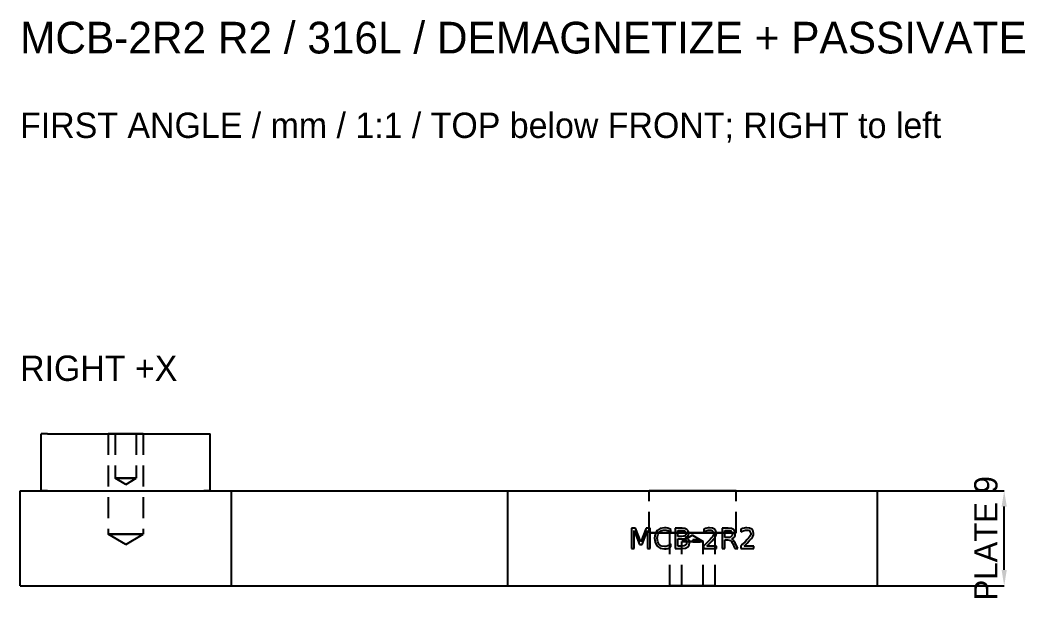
# Model space of a CAD drawing. Header units: millimetres. Extents: x -139 to 171, y -162 to 96.
# Drawn here: x -138.7 to -43.5, y 41.4 to 96.1 of the extents above; entities that cross this region are included whole.
import ezdxf

# ---------------------------------------------------------------- set-up
doc = ezdxf.new("R2010")
doc.units = ezdxf.units.MM
doc.linetypes.add('ZZHIDDEN', pattern=[3, 2, -1])
for name, color, linetype in [('DIMENSIONS', 3, 'CONTINUOUS'), ('HIDDEN', 8, 'ZZHIDDEN'), ('NOTES', 7, 'CONTINUOUS'), ('VISIBLE', 7, 'CONTINUOUS')]:
    doc.layers.add(name, color=color, linetype=linetype)
doc.dimstyles.get("Standard").update_dxf_attribs({"dimtxt": 2.5, "dimasz": 2.5, "dimexe": 1.25, "dimexo": 0.625, "dimtad": 1, "dimcen": 2.5, "dimazin": 3, "dimtfac": 1, "dimtmove": 0, "dimatfit": 3})

# ---------------------------------------------------------------- blocks, each defined once
blk = doc.blocks.new('_CLOSEDFILLED')
at = {"color": 0, "linetype": 'BYBLOCK'}
blk.add_solid([(-1, 0.164), (0, 0), (-1, -0.164)], dxfattribs=at)
blk = doc.blocks.new('*D4')
for p, q in [((-57.5, 51.5), (-45.5, 51.5)), ((-45.5, 44), (-45.5, 50)), ((-57.5, 42.5), (-45.5, 42.5))]:
    blk.add_line(p, q)
at = {"layer": 'Defpoints'}
for p in [(-57.5, 51.5), (-57.5, 42.5), (-45.5, 42.5)]:
    blk.add_point(p, dxfattribs=at)
at = {"layer": 'DIMENSIONS', "xscale": 1.5, "yscale": 1.5}
for p, rotation in [((-45.5, 51.5), 90), ((-45.5, 42.5), 270)]:
    blk.add_blockref('_CLOSEDFILLED', p, dxfattribs=dict(at, rotation=rotation))
at = {"layer": 'DIMENSIONS', "insert": (-47.225, 47), "char_height": 2.2, "attachment_point": 5, "rotation": 90}
blk.add_mtext('PLATE 9', dxfattribs=at)

msp = doc.modelspace()

# ---------------------------------------------------------------- linework, layer by layer
at = {"layer": 'HIDDEN'}
for p, q in [((-130.32376, 56.9), (-130.32376, 47.4)), ((-129.67876, 56.9), (-129.67876, 52.7)), ((-127.66876, 56.9), (-127.66876, 52.7)), ((-127.02376, 56.9), (-127.02376, 47.4)), ((-128.67376, 52.096), (-129.67876, 52.7)), ((-128.67376, 52.096), (-127.66876, 52.7)), ((-136.07376, 51.5), (-121.27376, 51.5)), ((-79.125, 47.5), (-79.125, 51.5)), ((-70.875, 47.5), (-70.875, 51.5)), ((-128.67376, 46.408), (-130.32376, 47.4)), ((-128.67376, 46.408), (-127.02376, 47.4)), ((-77.15, 42.5), (-77.15, 47.5)), ((-75, 47.304), (-76.005, 46.7)), ((-76.005, 42.5), (-76.005, 46.7)), ((-75, 47.304), (-73.995, 46.7)), ((-73.995, 42.5), (-73.995, 46.7)), ((-72.85, 42.5), (-72.85, 47.5))]:
    msp.add_line(p, q, dxfattribs=at)
for points in [[(-127.02376, 56.9), (-127.06513, 56.9), (-127.18716, 56.9), (-127.38374, 56.9), (-127.645, 56.9), (-127.95785, 56.9), (-128.3066, 56.9), (-128.67376, 56.9), (-129.04092, 56.9), (-129.38967, 56.9), (-129.70252, 56.9), (-129.96378, 56.9), (-130.16036, 56.9), (-130.28239, 56.9), (-130.32376, 56.9)], [(-130.32376, 56.9), (-130.31338, 56.9), (-130.28239, 56.9), (-130.23117, 56.9), (-130.16036, 56.9), (-130.07085, 56.9), (-129.96378, 56.9), (-129.84049, 56.9), (-129.70252, 56.9), (-129.55161, 56.9), (-129.38967, 56.9), (-129.21872, 56.9), (-129.04092, 56.9), (-128.8585, 56.9), (-128.67376, 56.9)], [(-127.66876, 56.9), (-127.69396, 56.9), (-127.76829, 56.9), (-127.88802, 56.9), (-128.04715, 56.9), (-128.23771, 56.9), (-128.45013, 56.9), (-128.67376, 56.9), (-128.89739, 56.9), (-129.10981, 56.9), (-129.30037, 56.9), (-129.4595, 56.9), (-129.57923, 56.9), (-129.65356, 56.9), (-129.67876, 56.9)], [(-129.67876, 56.9), (-129.67244, 56.9), (-129.65356, 56.9), (-129.62236, 56.9), (-129.57923, 56.9), (-129.52472, 56.9), (-129.4595, 56.9), (-129.3844, 56.9), (-129.30037, 56.9), (-129.20845, 56.9), (-129.10981, 56.9), (-129.00569, 56.9), (-128.89739, 56.9), (-128.78628, 56.9), (-128.67376, 56.9)], [(-128.67376, 56.9), (-128.56123, 56.9), (-128.45013, 56.9), (-128.34183, 56.9), (-128.23771, 56.9), (-128.13907, 56.9), (-128.04715, 56.9), (-127.96312, 56.9), (-127.88802, 56.9), (-127.8228, 56.9), (-127.76829, 56.9), (-127.72516, 56.9), (-127.69396, 56.9), (-127.67508, 56.9), (-127.66876, 56.9)], [(-128.67376, 56.9), (-128.48902, 56.9), (-128.3066, 56.9), (-128.1288, 56.9), (-127.95785, 56.9), (-127.79591, 56.9), (-127.645, 56.9), (-127.50703, 56.9), (-127.38374, 56.9), (-127.27666, 56.9), (-127.18716, 56.9), (-127.11635, 56.9), (-127.06513, 56.9), (-127.03413, 56.9), (-127.02376, 56.9)], [(-127.66876, 52.7), (-127.69396, 52.7), (-127.76829, 52.7), (-127.88802, 52.7), (-128.04715, 52.7), (-128.23771, 52.7), (-128.45013, 52.7), (-128.67376, 52.7), (-128.89739, 52.7), (-129.10981, 52.7), (-129.30037, 52.7), (-129.4595, 52.7), (-129.57923, 52.7), (-129.65356, 52.7), (-129.67876, 52.7)], [(-129.67876, 52.7), (-129.67244, 52.7), (-129.65356, 52.7), (-129.62236, 52.7), (-129.57923, 52.7), (-129.52472, 52.7), (-129.4595, 52.7), (-129.3844, 52.7), (-129.30037, 52.7), (-129.20845, 52.7), (-129.10981, 52.7), (-129.00569, 52.7), (-128.89739, 52.7), (-128.78628, 52.7), (-128.67376, 52.7)], [(-128.67376, 52.7), (-128.56123, 52.7), (-128.45013, 52.7), (-128.34183, 52.7), (-128.23771, 52.7), (-128.13907, 52.7), (-128.04715, 52.7), (-127.96312, 52.7), (-127.88802, 52.7), (-127.8228, 52.7), (-127.76829, 52.7), (-127.72516, 52.7), (-127.69396, 52.7), (-127.67508, 52.7), (-127.66876, 52.7)], [(-136.07376, 51.5), (-136.14094, 51.5), (-136.20727, 51.5), (-136.27193, 51.5), (-136.33409, 51.5), (-136.39298, 51.5), (-136.44785, 51.5), (-136.49802, 51.5), (-136.54286, 51.5), (-136.58179, 51.5), (-136.61434, 51.5), (-136.64009, 51.5), (-136.65872, 51.5), (-136.66999, 51.5), (-136.67376, 51.5)], [(-120.67376, 51.5), (-120.67753, 51.5), (-120.6888, 51.5), (-120.70743, 51.5), (-120.73318, 51.5), (-120.76572, 51.5), (-120.80466, 51.5), (-120.84949, 51.5), (-120.89967, 51.5), (-120.95454, 51.5), (-121.01343, 51.5), (-121.07559, 51.5), (-121.14025, 51.5), (-121.20658, 51.5), (-121.27376, 51.5)], [(-70.875, 51.5), (-70.97842, 51.5), (-71.2835, 51.5), (-71.77495, 51.5), (-72.4281, 51.5), (-73.21023, 51.5), (-74.0821, 51.5), (-75, 51.5), (-75.9179, 51.5), (-76.78977, 51.5), (-77.5719, 51.5), (-78.22505, 51.5), (-78.7165, 51.5), (-79.02158, 51.5), (-79.125, 51.5)], [(-79.125, 51.5), (-79.09906, 51.5), (-79.02158, 51.5), (-78.89352, 51.5), (-78.7165, 51.5), (-78.49274, 51.5), (-78.22505, 51.5), (-77.91682, 51.5), (-77.5719, 51.5), (-77.19463, 51.5), (-76.78977, 51.5), (-76.3624, 51.5), (-75.9179, 51.5), (-75.46185, 51.5), (-75, 51.5)], [(-75, 51.5), (-74.53815, 51.5), (-74.0821, 51.5), (-73.6376, 51.5), (-73.21023, 51.5), (-72.80537, 51.5), (-72.4281, 51.5), (-72.08318, 51.5), (-71.77495, 51.5), (-71.50726, 51.5), (-71.2835, 51.5), (-71.10648, 51.5), (-70.97842, 51.5), (-70.90094, 51.5), (-70.875, 51.5)], [(-127.02376, 47.4), (-127.06513, 47.4), (-127.18716, 47.4), (-127.38374, 47.4), (-127.645, 47.4), (-127.95785, 47.4), (-128.3066, 47.4), (-128.67376, 47.4), (-129.04092, 47.4), (-129.38967, 47.4), (-129.70252, 47.4), (-129.96378, 47.4), (-130.16036, 47.4), (-130.28239, 47.4), (-130.32376, 47.4)], [(-130.32376, 47.4), (-130.31338, 47.4), (-130.28239, 47.4), (-130.23117, 47.4), (-130.16036, 47.4), (-130.07085, 47.4), (-129.96378, 47.4), (-129.84049, 47.4), (-129.70252, 47.4), (-129.55161, 47.4), (-129.38967, 47.4), (-129.21872, 47.4), (-129.04092, 47.4), (-128.8585, 47.4), (-128.67376, 47.4)], [(-128.67376, 47.4), (-128.48902, 47.4), (-128.3066, 47.4), (-128.1288, 47.4), (-127.95785, 47.4), (-127.79591, 47.4), (-127.645, 47.4), (-127.50703, 47.4), (-127.38374, 47.4), (-127.27666, 47.4), (-127.18716, 47.4), (-127.11635, 47.4), (-127.06513, 47.4), (-127.03413, 47.4), (-127.02376, 47.4)], [(-70.875, 47.5), (-70.97842, 47.5), (-71.2835, 47.5), (-71.77495, 47.5), (-72.4281, 47.5), (-73.21023, 47.5), (-74.0821, 47.5), (-75, 47.5), (-75.9179, 47.5), (-76.78977, 47.5), (-77.5719, 47.5), (-78.22505, 47.5), (-78.7165, 47.5), (-79.02158, 47.5), (-79.125, 47.5)], [(-79.125, 47.5), (-79.09906, 47.5), (-79.02158, 47.5), (-78.89352, 47.5), (-78.7165, 47.5), (-78.49274, 47.5), (-78.22505, 47.5), (-77.91682, 47.5), (-77.5719, 47.5), (-77.19463, 47.5), (-76.78977, 47.5), (-76.3624, 47.5), (-75.9179, 47.5), (-75.46185, 47.5), (-75, 47.5)], [(-72.85, 47.5), (-72.9039, 47.5), (-73.06292, 47.5), (-73.31906, 47.5), (-73.6595, 47.5), (-74.06715, 47.5), (-74.52158, 47.5), (-75, 47.5), (-75.47842, 47.5), (-75.93285, 47.5), (-76.3405, 47.5), (-76.68094, 47.5), (-76.93708, 47.5), (-77.0961, 47.5), (-77.15, 47.5)], [(-77.15, 47.5), (-77.13648, 47.5), (-77.0961, 47.5), (-77.02935, 47.5), (-76.93708, 47.5), (-76.82046, 47.5), (-76.68094, 47.5), (-76.52028, 47.5), (-76.3405, 47.5), (-76.14387, 47.5), (-75.93285, 47.5), (-75.7101, 47.5), (-75.47842, 47.5), (-75.24072, 47.5), (-75, 47.5)], [(-73.995, 46.7), (-74.0202, 46.7), (-74.09453, 46.7), (-74.21426, 46.7), (-74.37339, 46.7), (-74.56395, 46.7), (-74.77637, 46.7), (-75, 46.7), (-75.22363, 46.7), (-75.43605, 46.7), (-75.62661, 46.7), (-75.78574, 46.7), (-75.90547, 46.7), (-75.9798, 46.7), (-76.005, 46.7)], [(-76.005, 46.7), (-75.99868, 46.7), (-75.9798, 46.7), (-75.9486, 46.7), (-75.90547, 46.7), (-75.85096, 46.7), (-75.78574, 46.7), (-75.71064, 46.7), (-75.62661, 46.7), (-75.53469, 46.7), (-75.43605, 46.7), (-75.33193, 46.7), (-75.22363, 46.7), (-75.11252, 46.7), (-75, 46.7)], [(-75, 47.5), (-74.75928, 47.5), (-74.52158, 47.5), (-74.2899, 47.5), (-74.06715, 47.5), (-73.85613, 47.5), (-73.6595, 47.5), (-73.47972, 47.5), (-73.31906, 47.5), (-73.17954, 47.5), (-73.06292, 47.5), (-72.97065, 47.5), (-72.9039, 47.5), (-72.86352, 47.5), (-72.85, 47.5)], [(-75, 47.5), (-74.53815, 47.5), (-74.0821, 47.5), (-73.6376, 47.5), (-73.21023, 47.5), (-72.80537, 47.5), (-72.4281, 47.5), (-72.08318, 47.5), (-71.77495, 47.5), (-71.50726, 47.5), (-71.2835, 47.5), (-71.10648, 47.5), (-70.97842, 47.5), (-70.90094, 47.5), (-70.875, 47.5)], [(-75, 46.7), (-74.88748, 46.7), (-74.77637, 46.7), (-74.66807, 46.7), (-74.56395, 46.7), (-74.46531, 46.7), (-74.37339, 46.7), (-74.28936, 46.7), (-74.21426, 46.7), (-74.14904, 46.7), (-74.09453, 46.7), (-74.0514, 46.7), (-74.0202, 46.7), (-74.00132, 46.7), (-73.995, 46.7)], [(-72.85, 42.5), (-72.9039, 42.5), (-73.06292, 42.5), (-73.31906, 42.5), (-73.6595, 42.5), (-74.06715, 42.5), (-74.52158, 42.5), (-75, 42.5), (-75.47842, 42.5), (-75.93285, 42.5), (-76.3405, 42.5), (-76.68094, 42.5), (-76.93708, 42.5), (-77.0961, 42.5), (-77.15, 42.5)], [(-77.15, 42.5), (-77.13648, 42.5), (-77.0961, 42.5), (-77.02935, 42.5), (-76.93708, 42.5), (-76.82046, 42.5), (-76.68094, 42.5), (-76.52028, 42.5), (-76.3405, 42.5), (-76.14387, 42.5), (-75.93285, 42.5), (-75.7101, 42.5), (-75.47842, 42.5), (-75.24072, 42.5), (-75, 42.5)], [(-73.995, 42.5), (-74.0202, 42.5), (-74.09453, 42.5), (-74.21426, 42.5), (-74.37339, 42.5), (-74.56395, 42.5), (-74.77637, 42.5), (-75, 42.5), (-75.22363, 42.5), (-75.43605, 42.5), (-75.62661, 42.5), (-75.78574, 42.5), (-75.90547, 42.5), (-75.9798, 42.5), (-76.005, 42.5)], [(-76.005, 42.5), (-75.99868, 42.5), (-75.9798, 42.5), (-75.9486, 42.5), (-75.90547, 42.5), (-75.85096, 42.5), (-75.78574, 42.5), (-75.71064, 42.5), (-75.62661, 42.5), (-75.53469, 42.5), (-75.43605, 42.5), (-75.33193, 42.5), (-75.22363, 42.5), (-75.11252, 42.5), (-75, 42.5)], [(-75, 42.5), (-74.88748, 42.5), (-74.77637, 42.5), (-74.66807, 42.5), (-74.56395, 42.5), (-74.46531, 42.5), (-74.37339, 42.5), (-74.28936, 42.5), (-74.21426, 42.5), (-74.14904, 42.5), (-74.09453, 42.5), (-74.0514, 42.5), (-74.0202, 42.5), (-74.00132, 42.5), (-73.995, 42.5)], [(-75, 42.5), (-74.75928, 42.5), (-74.52158, 42.5), (-74.2899, 42.5), (-74.06715, 42.5), (-73.85613, 42.5), (-73.6595, 42.5), (-73.47972, 42.5), (-73.31906, 42.5), (-73.17954, 42.5), (-73.06292, 42.5), (-72.97065, 42.5), (-72.9039, 42.5), (-72.86352, 42.5), (-72.85, 42.5)]]:
    msp.add_lwpolyline(points, dxfattribs=at)
at = {"layer": 'VISIBLE'}
for p, q in [((-136.67376, 51.5), (-136.67376, 56.9)), ((-136.07376, 56.9), (-121.27376, 56.9)), ((-120.67376, 51.5), (-120.67376, 56.9)), ((-138.67376, 42.5), (-138.67376, 51.5)), ((-138.07376, 51.5), (-119.27376, 51.5)), ((-118.67376, 42.5), (-118.67376, 51.5)), ((-118.07376, 51.5), (-93.1, 51.5)), ((-92.5, 42.5), (-92.5, 51.5)), ((-91.9, 51.5), (-58.1, 51.5)), ((-57.5, 42.5), (-57.5, 51.5)), ((-80.39785, 47.9653), (-80.78661, 47.9653)), ((-80.78661, 47.9653), (-80.78661, 46.0376)), ((-80.53336, 46.0376), (-80.53336, 47.73022)), ((-80.53336, 47.73022), (-80.03636, 46.40818)), ((-79.90622, 46.65358), (-80.39785, 47.9653)), ((-79.41169, 47.9653), (-79.90622, 46.65358)), ((-79.77443, 46.40818), (-79.27742, 47.73022)), ((-79.02293, 47.9653), (-79.41169, 47.9653)), ((-79.27742, 47.73022), (-79.27742, 46.0376)), ((-79.02293, 46.0376), (-79.02293, 47.9653)), ((-78.3648, 47.73187), (-78.5535, 47.41489)), ((-78.06631, 47.93297), (-78.3648, 47.73187)), ((-78.29736, 47.3365), (-78.16567, 47.58356)), ((-78.16567, 47.58356), (-77.95135, 47.73508)), ((-77.67486, 48), (-78.06631, 47.93297)), ((-77.95135, 47.73508), (-77.65957, 47.78558)), ((-77.50713, 47.98854), (-77.67486, 48)), ((-77.65957, 47.78558), (-77.49649, 47.7704)), ((-77.34931, 47.95414), (-77.50713, 47.98854)), ((-77.49649, 47.7704), (-77.3427, 47.72485)), ((-77.20078, 47.89682), (-77.34931, 47.95414)), ((-77.3427, 47.72485), (-77.19789, 47.64894)), ((-77.06176, 47.81657), (-77.20078, 47.89682)), ((-77.19789, 47.64894), (-77.06176, 47.54183)), ((-77.06176, 47.54183), (-77.06176, 47.81657)), ((-75.99256, 47.9653), (-76.65895, 47.9653)), ((-76.65895, 47.9653), (-76.65895, 46.0376)), ((-76.39826, 47.75088), (-76.01198, 47.75088)), ((-76.39826, 47.17001), (-76.39826, 47.75088)), ((-76.01198, 47.75088), (-75.84549, 47.7328)), ((-75.72857, 47.93431), (-75.99256, 47.9653)), ((-75.84549, 47.7328), (-75.72774, 47.67858)), ((-75.53315, 47.84136), (-75.72857, 47.93431)), ((-75.72774, 47.67858), (-75.65741, 47.5879)), ((-75.65741, 47.5879), (-75.63396, 47.46044)), ((-75.412, 47.69128), (-75.53315, 47.84136)), ((-75.37162, 47.48895), (-75.412, 47.69128)), ((-73.79157, 47.9278), (-73.94381, 47.87234)), ((-73.94381, 47.87234), (-73.94381, 47.60876)), ((-73.94381, 47.60876), (-73.79364, 47.68447)), ((-73.79364, 47.68447), (-73.65296, 47.73807)), ((-73.64966, 47.96778), (-73.79157, 47.9278)), ((-73.65296, 47.73807), (-73.52004, 47.76999)), ((-73.51838, 47.99194), (-73.64966, 47.96778)), ((-73.52004, 47.76999), (-73.39393, 47.78062)), ((-73.39888, 48), (-73.51838, 47.99194)), ((-73.12973, 47.96251), (-73.39888, 48)), ((-73.39393, 47.78062), (-73.23714, 47.75635)), ((-73.23714, 47.75635), (-73.11299, 47.68354)), ((-72.9213, 47.85003), (-73.12973, 47.96251)), ((-73.11299, 47.68354), (-73.03212, 47.57261)), ((-73.03212, 47.57261), (-73.00516, 47.43317)), ((-72.78775, 47.67527), (-72.9213, 47.85003)), ((-72.74323, 47.45011), (-72.78775, 47.67527)), ((-71.61991, 47.9653), (-72.20863, 47.9653)), ((-72.20863, 47.9653), (-72.20863, 46.0376)), ((-71.94794, 47.75088), (-71.61991, 47.75088)), ((-71.94794, 47.06672), (-71.94794, 47.75088)), ((-71.33134, 47.9307), (-71.61991, 47.9653)), ((-71.61991, 47.75088), (-71.45455, 47.72939)), ((-71.45455, 47.72939), (-71.33526, 47.66495)), ((-71.33526, 47.66495), (-71.26307, 47.55825)), ((-71.12663, 47.8269), (-71.33134, 47.9307)), ((-71.00454, 47.65369), (-71.12663, 47.8269)), ((-70.96385, 47.41004), (-71.00454, 47.65369)), ((-70.27205, 47.9278), (-70.42429, 47.87234)), ((-70.42429, 47.87234), (-70.42429, 47.60876)), ((-70.42429, 47.60876), (-70.27412, 47.68447)), ((-70.27412, 47.68447), (-70.13344, 47.73807)), ((-70.13014, 47.96778), (-70.27205, 47.9278)), ((-70.13344, 47.73807), (-70.00052, 47.76999)), ((-69.99886, 47.99194), (-70.13014, 47.96778)), ((-70.00052, 47.76999), (-69.87441, 47.78062)), ((-69.87936, 48), (-69.99886, 47.99194)), ((-69.6102, 47.96251), (-69.87936, 48)), ((-69.87441, 47.78062), (-69.71762, 47.75635)), ((-69.71762, 47.75635), (-69.59347, 47.68354)), ((-69.40178, 47.85003), (-69.6102, 47.96251)), ((-69.59347, 47.68354), (-69.5126, 47.57261)), ((-69.5126, 47.57261), (-69.48564, 47.43317)), ((-69.26823, 47.67527), (-69.40178, 47.85003)), ((-69.22371, 47.45011), (-69.26823, 47.67527)), ((-78.5535, 47.41489), (-78.6164, 46.99938)), ((-78.6164, 46.99938), (-78.5535, 46.58469)), ((-78.34125, 46.99938), (-78.29736, 47.3365)), ((-78.29736, 46.66319), (-78.34125, 46.99938)), ((-78.16567, 46.41644), (-78.29736, 46.66319)), ((-76.01198, 47.17001), (-76.39826, 47.17001)), ((-76.39826, 46.95807), (-75.97976, 46.95807)), ((-76.39826, 46.25201), (-76.39826, 46.95807)), ((-75.84549, 47.18787), (-76.01198, 47.17001)), ((-75.97976, 46.95807), (-75.79674, 46.93658)), ((-75.72774, 47.24148), (-75.84549, 47.18787)), ((-75.79674, 46.93658), (-75.66825, 46.87213)), ((-75.65741, 47.33216), (-75.72774, 47.24148)), ((-75.69717, 47.07705), (-75.55629, 47.12239)), ((-75.52613, 47.01322), (-75.69717, 47.07705)), ((-75.66825, 46.87213), (-75.59203, 46.76276)), ((-75.63396, 47.46044), (-75.65741, 47.33216)), ((-75.59203, 46.76276), (-75.56662, 46.60566)), ((-75.55629, 47.12239), (-75.45424, 47.20719)), ((-75.39806, 46.90436), (-75.52613, 47.01322)), ((-75.45424, 47.20719), (-75.39227, 47.32989)), ((-75.31812, 46.75707), (-75.39806, 46.90436)), ((-75.39227, 47.32989), (-75.37162, 47.48895)), ((-75.29147, 46.57715), (-75.31812, 46.75707)), ((-74.27928, 46.86759), (-74.97501, 46.86759)), ((-74.97501, 46.86759), (-74.97501, 46.65606)), ((-74.97501, 46.65606), (-74.27928, 46.65606)), ((-74.27928, 46.65606), (-74.27928, 46.86759)), ((-73.55216, 46.66928), (-73.78135, 46.43689)), ((-73.34332, 46.88236), (-73.55216, 46.66928)), ((-73.36346, 46.54276), (-73.15513, 46.75728)), ((-73.22991, 47.00351), (-73.34332, 46.88236)), ((-73.12363, 47.13324), (-73.22991, 47.00351)), ((-73.15513, 46.75728), (-73.01725, 46.90085)), ((-73.05515, 47.24148), (-73.12363, 47.13324)), ((-73.01766, 47.33815), (-73.05515, 47.24148)), ((-73.00516, 47.43317), (-73.01766, 47.33815)), ((-73.01725, 46.90085), (-72.9498, 46.97377)), ((-72.9498, 46.97377), (-72.85044, 47.10876)), ((-72.85044, 47.10876), (-72.78785, 47.22454)), ((-72.78785, 47.22454), (-72.75439, 47.33423)), ((-72.75439, 47.33423), (-72.74323, 47.45011)), ((-71.61991, 47.06672), (-71.94794, 47.06672)), ((-71.94794, 46.0376), (-71.94794, 46.8523)), ((-71.94794, 46.8523), (-71.66371, 46.8523)), ((-71.66371, 46.8523), (-71.5251, 46.8365)), ((-71.45455, 47.08851), (-71.61991, 47.06672)), ((-71.5251, 46.8365), (-71.41913, 46.78909)), ((-71.33526, 47.15389), (-71.45455, 47.08851)), ((-71.41913, 46.78909), (-71.32793, 46.69325)), ((-71.26307, 47.26152), (-71.33526, 47.15389)), ((-71.32793, 46.69325), (-71.23363, 46.53212)), ((-71.29436, 46.94154), (-71.15234, 47.0062)), ((-71.21163, 46.89692), (-71.29436, 46.94154)), ((-71.26307, 47.55825), (-71.239, 47.41004)), ((-71.239, 47.41004), (-71.26307, 47.26152)), ((-71.13117, 46.82008), (-71.21163, 46.89692)), ((-71.15234, 47.0062), (-71.04854, 47.10762)), ((-71.05164, 46.70967), (-71.13117, 46.82008)), ((-70.9717, 46.56435), (-71.05164, 46.70967)), ((-71.04854, 47.10762), (-70.98502, 47.24334)), ((-70.98502, 47.24334), (-70.96385, 47.41004)), ((-70.03264, 46.66928), (-70.26183, 46.43689)), ((-69.8238, 46.88236), (-70.03264, 46.66928)), ((-69.84394, 46.54276), (-69.63561, 46.75728)), ((-69.71039, 47.00351), (-69.8238, 46.88236)), ((-69.60411, 47.13324), (-69.71039, 47.00351)), ((-69.63561, 46.75728), (-69.49773, 46.90085)), ((-69.53563, 47.24148), (-69.60411, 47.13324)), ((-69.49814, 47.33815), (-69.53563, 47.24148)), ((-69.48564, 47.43317), (-69.49814, 47.33815)), ((-69.49773, 46.90085), (-69.43028, 46.97377)), ((-69.43028, 46.97377), (-69.33092, 47.10876)), ((-69.33092, 47.10876), (-69.26833, 47.22454)), ((-69.26833, 47.22454), (-69.23487, 47.33423)), ((-69.23487, 47.33423), (-69.22371, 47.45011)), ((-80.78661, 46.0376), (-80.53336, 46.0376)), ((-80.03636, 46.40818), (-79.77443, 46.40818)), ((-79.27742, 46.0376), (-79.02293, 46.0376)), ((-78.5535, 46.58469), (-78.3648, 46.26771)), ((-78.3648, 46.26771), (-78.06631, 46.06693)), ((-77.95135, 46.26492), (-78.16567, 46.41644)), ((-78.06631, 46.06693), (-77.67486, 46)), ((-77.65957, 46.21442), (-77.95135, 46.26492)), ((-77.67486, 46), (-77.50899, 46.01157)), ((-77.49649, 46.2296), (-77.65957, 46.21442)), ((-77.50899, 46.01157), (-77.35179, 46.04627)), ((-77.3427, 46.27515), (-77.49649, 46.2296)), ((-77.35179, 46.04627), (-77.20264, 46.10452)), ((-77.19789, 46.35137), (-77.3427, 46.27515)), ((-77.20264, 46.10452), (-77.06176, 46.18591)), ((-77.06176, 46.45858), (-77.19789, 46.35137)), ((-77.06176, 46.18591), (-77.06176, 46.45858)), ((-76.65895, 46.0376), (-75.96695, 46.0376)), ((-75.97976, 46.25201), (-76.39826, 46.25201)), ((-75.79674, 46.27381), (-75.97976, 46.25201)), ((-75.96695, 46.0376), (-75.67982, 46.07271)), ((-75.66825, 46.33919), (-75.79674, 46.27381)), ((-75.67982, 46.07271), (-75.46705, 46.17806)), ((-75.59203, 46.44939), (-75.66825, 46.33919)), ((-75.56662, 46.60566), (-75.59203, 46.44939)), ((-75.46705, 46.17806), (-75.33536, 46.34828)), ((-75.33536, 46.34828), (-75.29147, 46.57715)), ((-73.78135, 46.43689), (-73.95662, 46.25697)), ((-73.95662, 46.25697), (-73.95662, 46.0376)), ((-73.95662, 46.0376), (-72.73291, 46.0376)), ((-73.64305, 46.25697), (-73.36346, 46.54276)), ((-72.73291, 46.25697), (-73.64305, 46.25697)), ((-72.73291, 46.0376), (-72.73291, 46.25697)), ((-72.20863, 46.0376), (-71.94794, 46.0376)), ((-71.23363, 46.53212), (-70.9874, 46.0376)), ((-70.9874, 46.0376), (-70.70688, 46.0376)), ((-70.70688, 46.0376), (-70.9717, 46.56435)), ((-70.26183, 46.43689), (-70.4371, 46.25697)), ((-70.4371, 46.25697), (-70.4371, 46.0376)), ((-70.4371, 46.0376), (-69.21339, 46.0376)), ((-70.12353, 46.25697), (-69.84394, 46.54276)), ((-69.21339, 46.25697), (-70.12353, 46.25697)), ((-69.21339, 46.0376), (-69.21339, 46.25697)), ((-138.07376, 42.5), (-119.27376, 42.5)), ((-118.07376, 42.5), (-93.1, 42.5)), ((-91.9, 42.5), (-58.1, 42.5))]:
    msp.add_line(p, q, dxfattribs=at)
for points in [[(-136.07376, 56.9), (-136.14094, 56.9), (-136.20727, 56.9), (-136.27193, 56.9), (-136.33409, 56.9), (-136.39298, 56.9), (-136.44785, 56.9), (-136.49802, 56.9), (-136.54286, 56.9), (-136.58179, 56.9), (-136.61434, 56.9), (-136.64009, 56.9), (-136.65872, 56.9), (-136.66999, 56.9), (-136.67376, 56.9)], [(-121.27376, 56.9), (-121.20658, 56.9), (-121.14025, 56.9), (-121.07559, 56.9), (-121.01343, 56.9), (-120.95454, 56.9), (-120.89967, 56.9), (-120.84949, 56.9), (-120.80466, 56.9), (-120.76572, 56.9), (-120.73318, 56.9), (-120.70743, 56.9), (-120.6888, 56.9), (-120.67753, 56.9), (-120.67376, 56.9)], [(-138.67376, 51.5), (-138.66999, 51.5), (-138.65872, 51.5), (-138.64009, 51.5), (-138.61434, 51.5), (-138.58179, 51.5), (-138.54286, 51.5), (-138.49802, 51.5), (-138.44785, 51.5), (-138.39298, 51.5), (-138.33409, 51.5), (-138.27193, 51.5), (-138.20727, 51.5), (-138.14094, 51.5), (-138.07376, 51.5)], [(-119.27376, 51.5), (-119.20658, 51.5), (-119.14025, 51.5), (-119.07559, 51.5), (-119.01343, 51.5), (-118.95454, 51.5), (-118.89967, 51.5), (-118.84949, 51.5), (-118.80466, 51.5), (-118.76572, 51.5), (-118.73318, 51.5), (-118.70743, 51.5), (-118.6888, 51.5), (-118.67753, 51.5), (-118.67376, 51.5)], [(-118.67376, 51.5), (-118.66999, 51.5), (-118.65872, 51.5), (-118.64009, 51.5), (-118.61434, 51.5), (-118.58179, 51.5), (-118.54286, 51.5), (-118.49802, 51.5), (-118.44785, 51.5), (-118.39298, 51.5), (-118.33409, 51.5), (-118.27193, 51.5), (-118.20727, 51.5), (-118.14094, 51.5), (-118.07376, 51.5)], [(-93.1, 51.5), (-93.03282, 51.5), (-92.96649, 51.5), (-92.90183, 51.5), (-92.83967, 51.5), (-92.78078, 51.5), (-92.72591, 51.5), (-92.67574, 51.5), (-92.6309, 51.5), (-92.59197, 51.5), (-92.55942, 51.5), (-92.53367, 51.5), (-92.51504, 51.5), (-92.50377, 51.5), (-92.5, 51.5)], [(-92.5, 51.5), (-92.49623, 51.5), (-92.48496, 51.5), (-92.46633, 51.5), (-92.44058, 51.5), (-92.40803, 51.5), (-92.3691, 51.5), (-92.32426, 51.5), (-92.27409, 51.5), (-92.21922, 51.5), (-92.16033, 51.5), (-92.09817, 51.5), (-92.03351, 51.5), (-91.96718, 51.5), (-91.9, 51.5)], [(-58.1, 51.5), (-58.03282, 51.5), (-57.96649, 51.5), (-57.90183, 51.5), (-57.83967, 51.5), (-57.78078, 51.5), (-57.72591, 51.5), (-57.67574, 51.5), (-57.6309, 51.5), (-57.59197, 51.5), (-57.55942, 51.5), (-57.53367, 51.5), (-57.51504, 51.5), (-57.50377, 51.5), (-57.5, 51.5)], [(-138.67376, 42.5), (-138.66999, 42.5), (-138.65872, 42.5), (-138.64009, 42.5), (-138.61434, 42.5), (-138.58179, 42.5), (-138.54286, 42.5), (-138.49802, 42.5), (-138.44785, 42.5), (-138.39298, 42.5), (-138.33409, 42.5), (-138.27193, 42.5), (-138.20727, 42.5), (-138.14094, 42.5), (-138.07376, 42.5)], [(-119.27376, 42.5), (-119.20658, 42.5), (-119.14025, 42.5), (-119.07559, 42.5), (-119.01343, 42.5), (-118.95454, 42.5), (-118.89967, 42.5), (-118.84949, 42.5), (-118.80466, 42.5), (-118.76572, 42.5), (-118.73318, 42.5), (-118.70743, 42.5), (-118.6888, 42.5), (-118.67753, 42.5), (-118.67376, 42.5)], [(-118.67376, 42.5), (-118.66999, 42.5), (-118.65872, 42.5), (-118.64009, 42.5), (-118.61434, 42.5), (-118.58179, 42.5), (-118.54286, 42.5), (-118.49802, 42.5), (-118.44785, 42.5), (-118.39298, 42.5), (-118.33409, 42.5), (-118.27193, 42.5), (-118.20727, 42.5), (-118.14094, 42.5), (-118.07376, 42.5)], [(-93.1, 42.5), (-93.03282, 42.5), (-92.96649, 42.5), (-92.90183, 42.5), (-92.83967, 42.5), (-92.78078, 42.5), (-92.72591, 42.5), (-92.67574, 42.5), (-92.6309, 42.5), (-92.59197, 42.5), (-92.55942, 42.5), (-92.53367, 42.5), (-92.51504, 42.5), (-92.50377, 42.5), (-92.5, 42.5)], [(-92.5, 42.5), (-92.49623, 42.5), (-92.48496, 42.5), (-92.46633, 42.5), (-92.44058, 42.5), (-92.40803, 42.5), (-92.3691, 42.5), (-92.32426, 42.5), (-92.27409, 42.5), (-92.21922, 42.5), (-92.16033, 42.5), (-92.09817, 42.5), (-92.03351, 42.5), (-91.96718, 42.5), (-91.9, 42.5)], [(-58.1, 42.5), (-58.03282, 42.5), (-57.96649, 42.5), (-57.90183, 42.5), (-57.83967, 42.5), (-57.78078, 42.5), (-57.72591, 42.5), (-57.67574, 42.5), (-57.6309, 42.5), (-57.59197, 42.5), (-57.55942, 42.5), (-57.53367, 42.5), (-57.51504, 42.5), (-57.50377, 42.5), (-57.5, 42.5)]]:
    msp.add_lwpolyline(points, dxfattribs=at)

# ---------------------------------------------------------------- texts
at = {"layer": 'NOTES'}
for s, height, p in [('MCB-2R2 R2 / 316L / DEMAGNETIZE + PASSIVATE', 3, (-138.67376, 92.9)), ('FIRST ANGLE / mm / 1:1 / TOP below FRONT; RIGHT to left', 2.4, (-138.67376, 84.9)), ('RIGHT +X', 2.4, (-138.67376, 61.9))]:
    msp.add_text(s, height=height, dxfattribs=at).set_placement(p)

# ---------------------------------------------------------------- dimensions: what is measured, and where the dimension line sits
at = {"layer": 'DIMENSIONS'}
dim = msp.add_linear_dim(base=(-45.5, 42.5), p1=(-57.5, 42.5), p2=(-57.5, 51.5), angle=90, text='PLATE 9', dimstyle='Standard', override={"dimtxt": 2.2, "dimasz": 1.5, "dimdec": 4, "dimdsep": 46}, dxfattribs=at)
dim.commit()
dim.dimension.update_dxf_attribs({"geometry": '*D4', "text_midpoint": (-47.225, 47)})

doc.saveas('drawing.dxf')
